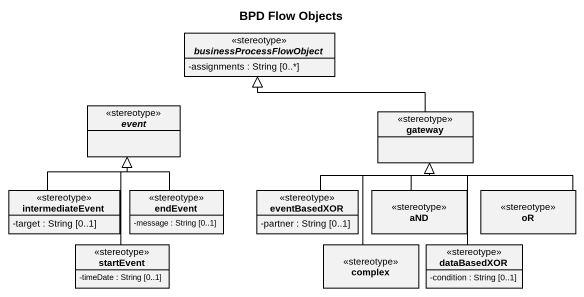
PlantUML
@startuml
title BPD Flow Objects
hide circle
hide empty members
skinparam classAttributeIconSize 0
abstract class businessProcessFlowObject <<stereotype>> {
  -assignments : String [0..*]
}
abstract class event <<stereotype>>
class gateway <<stereotype>>
class intermediateEvent <<stereotype>> {
  -target : String [0..1]
}
class endEvent <<stereotype>> {
  -message : String [0..1]
}
class eventBasedXOR <<stereotype>> {
  -partner : String [0..1]
}
class aND <<stereotype>>
class oR <<stereotype>>
class startEvent <<stereotype>> {
  -timeDate : String [0..1]
}
class complex <<stereotype>>
class dataBasedXOR <<stereotype>> {
  -condition : String [0..1]
}
gateway -left-|> businessProcessFlowObject
intermediateEvent -up-|> event
endEvent -up-|> event
eventBasedXOR -up-|> gateway
aND -up-|> gateway
oR -up-|> gateway
startEvent -up-|> event
complex -up-|> gateway
dataBasedXOR -up-|> gateway
@enduml
